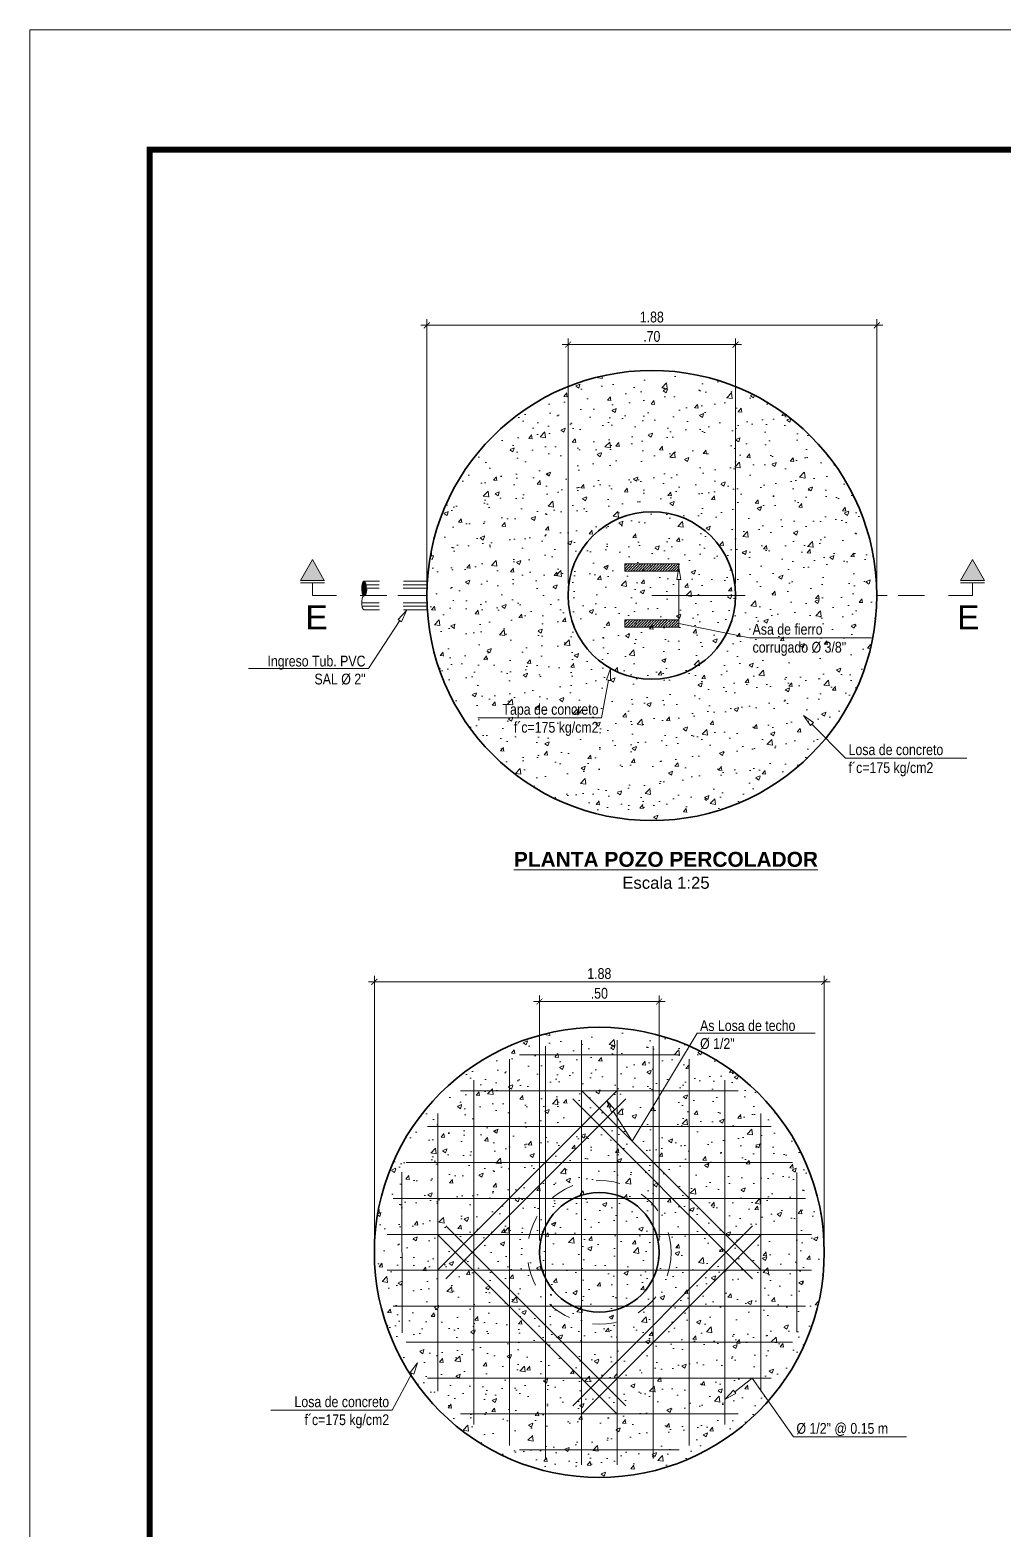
# Model space of a CAD drawing. Header units: metres. Extents: x 0 to 1935, y 0 to 1529.
# Drawn here: x 1913.77 to 1917.84, y 1467.32 to 1473.58 of the extents above; entities that cross this region are included whole.
import ezdxf
from ezdxf import colors
from ezdxf.entities.mleader import LeaderData, LeaderLine
from ezdxf.enums import TextEntityAlignment as Align
from ezdxf.math import Vec2, Vec3

# ---------------------------------------------------------------- set-up
doc = ezdxf.new("R2010")
doc.units = ezdxf.units.M
doc.header["$LTSCALE"] = 0.005
doc.linetypes.add('ACAD_ISO02W100', pattern=[15, 12, -3])
doc.linetypes.add('ACAD_ISO04W100', pattern=[30.5, 24, -3, 0.5, -3])
for name, color, linetype, lineweight in [('-Acero', 152, 'Continuous', 9), ('-Achurado', 251, 'Continuous', 5), ('-Acotado', 251, 'Continuous', 5), ('-Corte', 7, 'Continuous', 35), ('-Cuadro', 7, 'Continuous', 20), ('-Eje', 1, 'ACAD_ISO04W100', 9), ('-Proyeccion', 85, 'ACAD_ISO02W100', 9), ('-Textos', 7, 'Continuous', 20), ('-Vista', 148, 'Continuous', 9)]:
    doc.layers.add(name, color=color, linetype=linetype, lineweight=lineweight)
doc.styles.add('-Arial', font='arial.ttf')
doc.styles.add('-Arial Narrow', font='ARIALN.TTF')
doc.dimstyles.new('Esc 1_25', dxfattribs={"dimscale": 0.025, "dimtxt": 1.8, "dimasz": 1, "dimexe": 1, "dimexo": 2, "dimgap": 0.45, "dimtad": 2, "dimtih": 1, "dimtoh": 1, "dimzin": 4, "dimdsep": 46, "dimtxsty": '-Arial Narrow', "dimblk": 'ARCHTICK', "dimcen": 1, "dimdle": 1, "dimclrd": 256, "dimclre": 256, "dimclrt": 7, "dimadec": 0, "dimazin": 0, "dimtfac": 1, "dimtix": 1, "dimtmove": 1, "dimatfit": 2, "dimldrblk": 'ARCHTICK', "dimfxl": 1, "dimtolj": 2, "dimlwd": 5, "dimlwe": 0, "dimarcsym": 0})
pattern_1 = [(45, (350.424524, -20.8741945), (0.004209495057, 0.015434815208), [0.01984375, -0.00396875, 0, -0.00396875])]

# ---------------------------------------------------------------- blocks, each defined once
blk = doc.blocks.new('Hoja A2 1 en 1000')
at = {"layer": '-Cuadro', "color": 0}
blk.add_lwpolyline([(594, 0), (594, 420.04), (0, 420.04), (0, 0)], close=True, dxfattribs=at)
at = {"layer": '-Cuadro', "color": 0, "const_width": 1}
blk.add_lwpolyline([(20, 20), (574, 20), (574, 400.04), (20, 400.04)], close=True, dxfattribs=at)
blk = doc.blocks.new('Corte Vertical 1_1000')
at = {"layer": '-Eje'}
blk.add_hatch(color=256, dxfattribs=at).paths.add_polyline_path([(13.34, -3.56), (9.86, -1.57), (9.86, -5.55)])
for p, q in [((9.44, -1.57), (9.44, -5.55)), ((9.44, -3.56), (7.34, -3.56))]:
    blk.add_line(p, q, dxfattribs=at)
blk.add_lwpolyline([(13.34, -3.56), (9.86, -5.55), (9.86, -1.57)], close=True, dxfattribs=at)
for points in [[(7.34, -3.56), (7.34, -16.05)], [(7.34, -14.25), (7.34, -16)], [(7.34, -17.81), (7.34, -19.56)]]:
    blk.add_lwpolyline(points, dxfattribs=at)
at = {"layer": '-Eje', "style": '-Arial'}
blk.add_attdef('A', text='', height=4, dxfattribs=at).set_placement((3.71, -4.24), align=Align.MIDDLE)
blk = doc.blocks.new('_ClosedBlank')
at = {"color": 0, "linetype": 'ByBlock', "lineweight": -2}
for p, q in [((-1, 0.17), (0, 0)), ((-1, 0.17), (-1, -0.17)), ((0, 0), (-1, -0.17))]:
    blk.add_line(p, q, dxfattribs=at)
blk = doc.blocks.new('_ArchTick')
at = {"color": 0, "linetype": 'ByBlock', "const_width": 0.15}
blk.add_lwpolyline([(-0.5, -0.5), (0.5, 0.5)], dxfattribs=at)
blk = doc.blocks.new('*D560')
at = {"layer": '-Acotado', "lineweight": 5, "transparency": 16777216}
blk.add_line((1915.9968, 1472.2688), (1916.7468, 1472.2688), dxfattribs=at)
at = {"layer": '-Acotado', "lineweight": 0, "transparency": 16777216}
for p, q in [((1916.0218, 1471.2711), (1916.0218, 1472.2938)), ((1916.7218, 1471.2711), (1916.7218, 1472.2938))]:
    blk.add_line(p, q, dxfattribs=at)
at = {"layer": 'Defpoints', "color": 0, "transparency": 16777216}
for p in [(1916.7218, 1472.2688), (1916.0218, 1471.2211), (1916.7218, 1471.2211)]:
    blk.add_point(p, dxfattribs=at)
at = {"layer": '-Acotado', "lineweight": 5, "transparency": 16777216, "xscale": 0.025, "yscale": 0.025, "zscale": 0.025, "rotation": 180}
blk.add_blockref('_ArchTick', (1916.0218, 1472.2688), dxfattribs=at)
at = {"layer": '-Acotado', "lineweight": 5, "transparency": 16777216, "xscale": 0.025, "yscale": 0.025, "zscale": 0.025}
blk.add_blockref('_ArchTick', (1916.7218, 1472.2688), dxfattribs=at)
at = {"layer": '-Acotado', "color": 7, "transparency": 16777216, "insert": (1916.3718, 1472.303), "char_height": 0.045, "attachment_point": 5, "style": '-Arial Narrow'}
blk.add_mtext('\\A2;.70', dxfattribs=at)
blk = doc.blocks.new('*D535')
at = {"layer": '-Acotado', "lineweight": 5, "transparency": 16777216}
blk.add_line((1915.8775, 1469.5255), (1916.4275, 1469.5255), dxfattribs=at)
at = {"layer": '-Acotado', "lineweight": 0, "transparency": 16777216}
for p, q in [((1915.9025, 1468.5278), (1915.9025, 1469.5505)), ((1916.4025, 1468.5278), (1916.4025, 1469.5505))]:
    blk.add_line(p, q, dxfattribs=at)
at = {"layer": 'Defpoints', "color": 0, "transparency": 16777216}
for p in [(1916.4025, 1469.5255), (1915.9025, 1468.4778), (1916.4025, 1468.4778)]:
    blk.add_point(p, dxfattribs=at)
at = {"layer": '-Acotado', "lineweight": 5, "transparency": 16777216, "xscale": 0.025, "yscale": 0.025, "zscale": 0.025, "rotation": 180}
blk.add_blockref('_ArchTick', (1915.9025, 1469.5255), dxfattribs=at)
at = {"layer": '-Acotado', "lineweight": 5, "transparency": 16777216, "xscale": 0.025, "yscale": 0.025, "zscale": 0.025}
blk.add_blockref('_ArchTick', (1916.4025, 1469.5255), dxfattribs=at)
at = {"layer": '-Acotado', "color": 7, "transparency": 16777216, "insert": (1916.1525, 1469.5597), "char_height": 0.045, "attachment_point": 5, "style": '-Arial Narrow'}
blk.add_mtext('\\A2;.50', dxfattribs=at)
blk = doc.blocks.new('*D546')
at = {"layer": '-Acotado', "lineweight": 5, "transparency": 16777216}
blk.add_line((1915.4068, 1472.3496), (1917.3368, 1472.3496), dxfattribs=at)
at = {"layer": '-Acotado', "lineweight": 0, "transparency": 16777216}
for p, q in [((1915.4318, 1471.2711), (1915.4318, 1472.3746)), ((1917.3118, 1471.2711), (1917.3118, 1472.3746))]:
    blk.add_line(p, q, dxfattribs=at)
at = {"layer": 'Defpoints', "color": 0, "transparency": 16777216}
for p in [(1917.3118, 1472.3496), (1915.4318, 1471.2211), (1917.3118, 1471.2211)]:
    blk.add_point(p, dxfattribs=at)
at = {"layer": '-Acotado', "lineweight": 5, "transparency": 16777216, "xscale": 0.025, "yscale": 0.025, "zscale": 0.025, "rotation": 180}
blk.add_blockref('_ArchTick', (1915.4318, 1472.3496), dxfattribs=at)
at = {"layer": '-Acotado', "lineweight": 5, "transparency": 16777216, "xscale": 0.025, "yscale": 0.025, "zscale": 0.025}
blk.add_blockref('_ArchTick', (1917.3118, 1472.3496), dxfattribs=at)
at = {"layer": '-Acotado', "color": 7, "transparency": 16777216, "insert": (1916.3718, 1472.3839), "char_height": 0.045, "attachment_point": 5, "style": '-Arial Narrow'}
blk.add_mtext('\\A2;1.88', dxfattribs=at)
blk = doc.blocks.new('*D552')
at = {"layer": '-Acotado', "lineweight": 0, "transparency": 16777216}
for p, q in [((1915.2125, 1468.5278), (1915.2125, 1469.6326)), ((1917.0925, 1468.5278), (1917.0925, 1469.6326))]:
    blk.add_line(p, q, dxfattribs=at)
at = {"layer": '-Acotado', "lineweight": 5, "transparency": 16777216}
blk.add_line((1915.1875, 1469.6076), (1917.1175, 1469.6076), dxfattribs=at)
at = {"layer": 'Defpoints', "color": 0, "transparency": 16777216}
for p in [(1917.0925, 1469.6076), (1915.2125, 1468.4778), (1917.0925, 1468.4778)]:
    blk.add_point(p, dxfattribs=at)
at = {"layer": '-Acotado', "lineweight": 5, "transparency": 16777216, "xscale": 0.025, "yscale": 0.025, "zscale": 0.025, "rotation": 180}
blk.add_blockref('_ArchTick', (1915.2125, 1469.6076), dxfattribs=at)
at = {"layer": '-Acotado', "lineweight": 5, "transparency": 16777216, "xscale": 0.025, "yscale": 0.025, "zscale": 0.025}
blk.add_blockref('_ArchTick', (1917.0925, 1469.6076), dxfattribs=at)
at = {"layer": '-Acotado', "color": 7, "transparency": 16777216, "insert": (1916.1525, 1469.6418), "char_height": 0.045, "attachment_point": 5, "style": '-Arial Narrow'}
blk.add_mtext('\\A2;1.88', dxfattribs=at)

msp = doc.modelspace()

# ---------------------------------------------------------------- hatches: boundary and pattern name
at = {"layer": '-Achurado'}
h = msp.add_hatch(dxfattribs=at)
h.set_pattern_fill('AR-CONC', color=256, scale=0.001)
h.set_pattern_definition([(50, (354.289, -25.55644), (0.182184669, -0.015939086), [0.01905, -0.20955]), (355, (354.289, -25.55644), (-0.035243421, 0.191056845), [0.01524, -0.167640584]), (100.451445, (354.30418, -25.55777), (0.146941247, 0.175117752), [0.016190009, -0.178090245]), (46.1842, (354.289, -25.50564), (0.27107904, -0.042042328), [0.028575, -0.314325]), (96.635558, (354.3116, -25.50914), (0.237404134, 0.247426125), [0.024285023, -0.267135608]), (351.184151, (354.289, -25.50564), (0.237404134, 0.247426125), [0.022859967, -0.251459732]), (21, (354.3144, -25.51834), (0.151614391, -0.102265198), [0.01905, -0.20955]), (326, (354.3144, -25.51834), (0.061802028, 0.184187966), [0.01524, -0.16764]), (71.451445, (354.32703, -25.52686), (0.213416419, 0.081922769), [0.016190009, -0.178089938]), (37.5, (354.289, -25.55644), (0.0030886033, 0.0845550389), [0, -0.165608, 0, -0.17018, 0, -0.168275]), (7.5, (354.289, -25.55644), (0.0668196625, 0.100180575), [0, -0.097028, 0, -0.161798, 0, -0.064135]), (327.5, (354.232357, -25.55644), (0.1355905952, -0.005728744), [0, -0.0635, 0, -0.19812, 0, -0.26289]), (317.5, (354.20696, -25.55644), (0.1481291814, 0.025426491), [0, -0.08255, 0, -0.131572, 0, -0.18669])])
edge = h.paths.add_edge_path()
edge.add_arc((1916.3718, 1471.22113), 0.94, 0, 360)
h = msp.add_hatch(dxfattribs=at)
h.set_pattern_fill('AR-CONC', color=256, scale=0.001)
h.set_pattern_definition([(50, (354.06974, -28.29975), (0.182184669, -0.015939086), [0.01905, -0.20955]), (355, (354.06974, -28.29975), (-0.035243421, 0.191056845), [0.01524, -0.167640584]), (100.451445, (354.08492, -28.30108), (0.146941247, 0.175117752), [0.016190009, -0.178090245]), (46.1842, (354.06974, -28.24895), (0.27107904, -0.042042328), [0.028575, -0.314325]), (96.635558, (354.09233, -28.25245), (0.237404134, 0.247426125), [0.024285023, -0.267135608]), (351.184151, (354.06974, -28.24895), (0.237404134, 0.247426125), [0.022859967, -0.251459732]), (21, (354.09514, -28.26165), (0.151614391, -0.102265198), [0.01905, -0.20955]), (326, (354.09514, -28.26165), (0.061802028, 0.184187966), [0.01524, -0.16764]), (71.451445, (354.10777, -28.27017), (0.213416419, 0.081922769), [0.016190009, -0.178089938]), (37.5, (354.06974, -28.29975), (0.0030886033, 0.0845550389), [0, -0.165608, 0, -0.17018, 0, -0.168275]), (7.5, (354.06974, -28.29975), (0.0668196625, 0.100180575), [0, -0.097028, 0, -0.161798, 0, -0.064135]), (327.5, (354.013095, -28.29975), (0.1355905952, -0.005728744), [0, -0.0635, 0, -0.19812, 0, -0.26289]), (317.5, (353.9877, -28.29975), (0.1481291814, 0.025426491), [0, -0.08255, 0, -0.131572, 0, -0.18669])])
edge = h.paths.add_edge_path()
edge.add_arc((1916.15254, 1468.47782), 0.94, 0, 360)
at = {"layer": '-Acotado'}
h = msp.add_hatch(dxfattribs=at)
h.set_pattern_fill('ANSI36', color=256, scale=0.0025)
h.set_pattern_definition(pattern_1)
h.paths.add_polyline_path([(1916.2593, 1471.3528), (1916.4843, 1471.3528), (1916.4843, 1471.3228), (1916.2593, 1471.3228)])
h = msp.add_hatch(dxfattribs=at)
h.set_pattern_fill('ANSI36', color=256, scale=0.0025)
h.set_pattern_definition(pattern_1)
h.paths.add_polyline_path([(1916.2593, 1471.11927), (1916.4843, 1471.11927), (1916.4843, 1471.08927), (1916.2593, 1471.08927)])
at = {"layer": '-Proyeccion', "ltscale": 0.005}
h = msp.add_hatch(color=256, dxfattribs=at)
h.dxf.hatch_style = 1
edge = h.paths.add_edge_path()
edge.add_ellipse((1915.17044, 1471.25091), major_axis=(0, 0.03048), ratio=0.3520651, start_angle=180, end_angle=360)
edge.add_ellipse((1915.17044, 1471.25091), major_axis=(0, 0.03048), ratio=0.3520651, start_angle=0, end_angle=180)

# ---------------------------------------------------------------- linework, layer by layer
at = {"layer": '-Acero', "ltscale": 3}
for p, q in [((1915.92754, 1469.33891), (1915.92754, 1467.61673)), ((1916.07754, 1469.36465), (1916.07754, 1467.59098)), ((1916.22754, 1469.36465), (1916.22754, 1467.59098)), ((1916.37754, 1469.33891), (1916.37754, 1467.61673)), ((1915.77754, 1469.28496), (1915.77754, 1467.67068)), ((1916.48642, 1469.30282), (1915.81866, 1469.30282)), ((1916.52754, 1469.28496), (1916.52754, 1467.67068)), ((1915.62754, 1469.19648), (1915.62754, 1467.75916)), ((1916.67754, 1469.19648), (1916.67754, 1467.75916)), ((1915.47646, 1468.40277), (1916.22759, 1469.15391)), ((1916.73261, 1469.15282), (1915.57248, 1469.15282)), ((1916.82863, 1468.40277), (1916.0775, 1469.15391)), ((1915.51181, 1468.36742), (1916.26294, 1469.11855)), ((1916.79327, 1468.36742), (1916.04214, 1469.11855)), ((1915.47754, 1469.05788), (1915.47754, 1467.89775)), ((1916.82754, 1469.05788), (1916.82754, 1467.89775)), ((1916.87121, 1469.00282), (1915.43388, 1469.00282)), ((1916.95968, 1468.85282), (1915.3454, 1468.85282)), ((1915.32779, 1468.8123), (1915.32862, 1468.1413)), ((1916.97754, 1468.8117), (1916.97754, 1468.14394)), ((1917.01363, 1468.70282), (1915.29145, 1468.70282)), ((1916.26294, 1467.83709), (1915.51181, 1468.58822)), ((1916.04214, 1467.83709), (1916.79327, 1468.58822)), ((1917.03938, 1468.55282), (1915.26571, 1468.55282)), ((1916.22759, 1467.80173), (1915.47646, 1468.55286)), ((1916.0775, 1467.80173), (1916.82863, 1468.55286)), ((1917.03938, 1468.40282), (1915.26571, 1468.40282)), ((1917.01363, 1468.25282), (1915.29145, 1468.25282)), ((1916.95968, 1468.10282), (1915.3454, 1468.10282)), ((1916.87121, 1467.95282), (1915.43388, 1467.95282)), ((1916.73261, 1467.80282), (1915.57248, 1467.80282)), ((1916.48642, 1467.65282), (1915.81866, 1467.65282))]:
    msp.add_line(p, q, dxfattribs=at)
at = {"layer": '-Corte'}
for centre, radius in [((1916.3718, 1471.22113), 0.94), ((1916.3718, 1471.22113), 0.35), ((1916.15254, 1468.47782), 0.94), ((1916.15254, 1468.47782), 0.25)]:
    msp.add_circle(centre, radius, dxfattribs=at)
at = {"layer": '-Proyeccion', "ltscale": 0.005}
for p, q in [((1915.4342, 1471.28139), (1915.17044, 1471.28139)), ((1915.43314, 1471.26613), (1915.17974, 1471.26613)), ((1915.4318, 1471.22113), (1915.17272, 1471.22113)), ((1915.4324, 1471.25113), (1915.18117, 1471.25113)), ((1915.4324, 1471.19113), (1915.15971, 1471.19113)), ((1915.43314, 1471.17613), (1915.16107, 1471.17613)), ((1915.4342, 1471.16087), (1915.17044, 1471.16087))]:
    msp.add_line(p, q, dxfattribs=at)
msp.add_circle((1916.15254, 1468.47782), 0.3, dxfattribs=at)
at = {"layer": '-Proyeccion', "ltscale": 0.005, "extrusion": (0, 0, -1)}
msp.add_ellipse((1915.17044, 1471.25091), major_axis=(0, 0.03048), ratio=0.3520651, dxfattribs=at)
at = {"layer": '-Proyeccion', "ltscale": 0.005}
msp.add_ellipse((1915.17044, 1471.19065), major_axis=(0, -0.02978), ratio=0.3602945, start_param=3.1415927, end_param=6.2831853, dxfattribs=at)
at = {"layer": '-Vista'}
for points in [[(1916.2593, 1471.3528), (1916.4843, 1471.3528), (1916.4843, 1471.3228), (1916.2593, 1471.3228)], [(1916.2593, 1471.11927), (1916.4843, 1471.11927), (1916.4843, 1471.08927), (1916.2593, 1471.08927)]]:
    msp.add_lwpolyline(points, close=True, dxfattribs=at)
msp.add_lwpolyline([(1916.3718, 1471.22113), (1916.7618, 1471.22113)], dxfattribs=at)
msp.add_circle((1916.3718, 1471.22113), 0.94, dxfattribs=at)

# ---------------------------------------------------------------- block references
at = {"layer": '-Eje'}
ref = msp.add_blockref('Corte Vertical 1_1000', (1914.86479, 1471.03763), dxfattribs=dict(at, xscale=0.025, yscale=0.025, zscale=0.025, rotation=90.00000000000001))
ref.add_attrib('A', 'E', dxfattribs={"height": 0.1, "style": '-Arial'}).set_placement((1914.97073, 1471.13046), align=Align.MIDDLE)
ref = msp.add_blockref('Corte Vertical 1_1000', (1917.8008, 1471.03763), dxfattribs=dict(at, xscale=-0.025, yscale=0.025, zscale=0.025, rotation=270))
ref.add_attrib('A', 'E', dxfattribs={"height": 0.1, "style": '-Arial'}).set_placement((1917.69487, 1471.13046), align=Align.MIDDLE)
at = {"xscale": 0.025, "yscale": 0.025, "zscale": 0.025}
msp.add_blockref('Hoja A2 1 en 1000', (1913.77345, 1463.08193), dxfattribs=at)

# ---------------------------------------------------------------- texts
at = {"layer": '-Textos', "insert": (1916.43091, 1470.073), "char_height": 0.09375, "attachment_point": 5, "style": '-Arial Narrow'}
msp.add_mtext('{\\fArial|b1|i0|c0|p34;\\H0.66667x;\\LPLANTA POZO PERCOLADOR\\P\\fArial|b0|i0|c0|p34;\\H0.8x;\\lEscala 1:25}', dxfattribs=at)

# ---------------------------------------------------------------- dimensions: what is measured, and where the dimension line sits
at = {"layer": '-Acotado'}
for base, p1, p2, picture, middle in [((1917.3118, 1472.34964), (1915.4318, 1471.22113), (1917.3118, 1471.22113), '*D546', (1916.3718, 1472.38387)), ((1916.7218, 1472.26881), (1916.0218, 1471.22113), (1916.7218, 1471.22113), '*D560', (1916.3718, 1472.30303)), ((1917.09254, 1469.60757), (1915.21254, 1468.47782), (1917.09254, 1468.47782), '*D552', (1916.15254, 1469.64179)), ((1916.40254, 1469.5255), (1915.90254, 1468.47782), (1916.40254, 1468.47782), '*D535', (1916.15254, 1469.55972))]:
    dim = msp.add_linear_dim(base=base, p1=p1, p2=p2, dimstyle='Esc 1_25', override={"dimtmove": 0}, dxfattribs=at)
    dim.commit()
    dim.dimension.update_dxf_attribs({"geometry": picture, "text_midpoint": middle})

# ---------------------------------------------------------------- leaders
ml = msp.add_multileader_mtext('Standard', dxfattribs=at)
ml.set_content('Asa de fierro \\Pcorrugado %%C 3/8"', color=7, style='-Arial Narrow')
ml.set_leader_properties(color=7, linetype='ByLayer', lineweight=0)
ml.set_arrow_properties(name='CLOSEDBLANK')
ml.build(insert=Vec2(0, 0))
ml.multileader.update_dxf_attribs({"has_dogleg": 0, "text_left_attachment_type": 6, "text_right_attachment_type": 6, "dogleg_length": 0, "arrow_head_size": 0.05, "scale": 0.025})
ctx = ml.context
ctx.base_point, ctx.scale, ctx.char_height, ctx.arrow_head_size, ctx.landing_gap_size, ctx.plane_origin = Vec3(1916.78044, 1471.04432), 0.025, 0.045, 0.05, 0.0125, Vec3(1916.84082, 1471.69069)
ctx.left_attachment, ctx.right_attachment = 6, 6
notes = []
notes.append((ctx, [(0, (1, 1, 0), (1916.78044, 1471.04432), (1, 0), 0, [(1, [(1916.4843, 1471.3378), (1916.4843, 1471.10427)], 0, [])])]))
ctx.mtext.insert, ctx.mtext.flow_direction = Vec3(1916.79294, 1471.10255), 5
ml = msp.add_multileader_mtext('Standard', dxfattribs=at)
ml.set_content('Ingreso Tub. PVC\\PSAL %%C 2"', color=7, style='-Arial Narrow')
ml.set_leader_properties(color=7, linetype='ByLayer', lineweight=0)
ml.set_arrow_properties(name='CLOSEDBLANK')
ml.build(insert=Vec2(0, 0))
ml.multileader.update_dxf_attribs({"has_dogleg": 0, "text_left_attachment_type": 6, "text_right_attachment_type": 6, "dogleg_length": 0, "arrow_head_size": 0.05, "scale": 0.025})
ctx = ml.context
ctx.base_point, ctx.scale, ctx.char_height, ctx.arrow_head_size, ctx.landing_gap_size, ctx.plane_origin = Vec3(1914.76024, 1470.91575), 0.025, 0.045, 0.05, 0.0125, Vec3(1915.39436, 1471.15822)
ctx.left_attachment, ctx.right_attachment, ctx.text_align_type = 6, 6, 2
notes.append((ctx, [(0, (1, 1, 0), (1915.18797, 1470.91575), (-1, 0), 0, [(0, [(1915.34675, 1471.15822)], 0, [])])]))
ctx.mtext.insert, ctx.mtext.alignment, ctx.mtext.flow_direction = Vec3(1915.17547, 1470.96975), 3, 5
ml = msp.add_multileader_mtext('Standard', dxfattribs=at)
ml.set_content('Tapa de concreto\\Pf´c=175 kg/cm2', color=7, style='-Arial Narrow')
ml.set_leader_properties(color=7, linetype='ByLayer', lineweight=0)
ml.set_arrow_properties(name='CLOSEDBLANK')
ml.build(insert=Vec2(0, 0))
ml.multileader.update_dxf_attribs({"has_dogleg": 0, "text_left_attachment_type": 6, "text_right_attachment_type": 6, "dogleg_length": 0, "arrow_head_size": 0.05, "scale": 0.025})
ctx = ml.context
ctx.base_point, ctx.scale, ctx.char_height, ctx.arrow_head_size, ctx.landing_gap_size, ctx.plane_origin = Vec3(1915.73863, 1470.70995), 0.025, 0.045, 0.05, 0.0125, Vec3(1916.19978, 1470.91632)
ctx.left_attachment, ctx.right_attachment, ctx.text_align_type = 6, 6, 2
notes.append((ctx, [(0, (1, 1, 0), (1916.16161, 1470.70995), (-1, 0), 0, [(0, [(1916.19978, 1470.91632)], 0, [])])]))
ctx.mtext.insert, ctx.mtext.alignment, ctx.mtext.flow_direction = Vec3(1916.14911, 1470.76818), 3, 5
ml = msp.add_multileader_mtext('Standard', dxfattribs=at)
ml.set_content('Losa de concreto\\Pf´c=175 kg/cm2', color=7, style='-Arial Narrow')
ml.set_leader_properties(color=7, linetype='ByLayer', lineweight=0)
ml.set_arrow_properties(name='CLOSEDBLANK')
ml.build(insert=Vec2(0, 0))
ml.multileader.update_dxf_attribs({"has_dogleg": 0, "text_left_attachment_type": 6, "text_right_attachment_type": 6, "dogleg_length": 0, "arrow_head_size": 0.05, "scale": 0.025})
ctx = ml.context
ctx.base_point, ctx.scale, ctx.char_height, ctx.arrow_head_size, ctx.landing_gap_size, ctx.plane_origin = Vec3(1917.18172, 1470.54143), 0.025, 0.045, 0.05, 0.0125, Vec3(1917.73191, 1470.71988)
ctx.left_attachment, ctx.right_attachment = 6, 6
notes.append((ctx, [(1, (1, 1, 0), (1917.18172, 1470.54143), (1, 0), 0, [(0, [(1917.00594, 1470.71988)], 0, [])])]))
ctx.mtext.insert, ctx.mtext.flow_direction = Vec3(1917.19422, 1470.59966), 5
ml = msp.add_multileader_mtext('Standard', dxfattribs=at)
ml.set_content('As Losa de techo\\P%%C 1/2"', color=7, style='-Arial Narrow')
ml.set_leader_properties(color=7, linetype='ByLayer', lineweight=0)
ml.set_arrow_properties(name='CLOSEDBLANK')
ml.build(insert=Vec2(0, 0))
ml.multileader.update_dxf_attribs({"has_dogleg": 0, "text_left_attachment_type": 6, "text_right_attachment_type": 6, "dogleg_length": 0, "arrow_head_size": 0.05, "scale": 0.025})
ctx = ml.context
ctx.base_point, ctx.scale, ctx.char_height, ctx.arrow_head_size, ctx.landing_gap_size, ctx.plane_origin = Vec3(1916.56112, 1469.39328), 0.025, 0.045, 0.05, 0.0125, Vec3(1916.25612, 1468.69761)
ctx.left_attachment, ctx.right_attachment = 6, 6
notes.append((ctx, [(0, (1, 1, 0), (1916.56112, 1469.39328), (1, 0), 0, [(1, [(1916.18419, 1469.11051), (1916.28917, 1468.94223)], 0, [])])]))
ctx.mtext.insert, ctx.mtext.flow_direction = Vec3(1916.57362, 1469.44728), 5
ml = msp.add_multileader_mtext('Standard', dxfattribs=at)
ml.set_content('Losa de concreto\\Pf´c=175 kg/cm2', color=7, style='-Arial Narrow')
ml.set_leader_properties(color=7, linetype='ByLayer', lineweight=0)
ml.set_arrow_properties(name='CLOSEDBLANK')
ml.build(insert=Vec2(0, 0))
ml.multileader.update_dxf_attribs({"has_dogleg": 0, "text_left_attachment_type": 6, "text_right_attachment_type": 6, "dogleg_length": 0, "arrow_head_size": 0.05, "scale": 0.025})
ctx = ml.context
ctx.base_point, ctx.scale, ctx.char_height, ctx.arrow_head_size, ctx.landing_gap_size, ctx.plane_origin = Vec3(1914.87187, 1467.81808), 0.025, 0.045, 0.05, 0.0125, Vec3(1914.52005, 1468.26733)
ctx.left_attachment, ctx.right_attachment, ctx.text_align_type = 6, 6, 2
notes.append((ctx, [(1, (1, 1, 0), (1915.28674, 1467.81808), (-1, 0), 0, [(0, [(1915.3931, 1468.01648)], 0, [])])]))
ctx.mtext.insert, ctx.mtext.alignment, ctx.mtext.flow_direction = Vec3(1915.27424, 1467.87631), 3, 5
ml = msp.add_multileader_mtext('Standard', dxfattribs=at)
ml.set_content('%%C 1/2" @ 0.15 m', color=7, style='-Arial Narrow')
ml.set_leader_properties(color=7, linetype='ByLayer', lineweight=0)
ml.set_arrow_properties(name='CLOSEDBLANK')
ml.build(insert=Vec2(0, 0))
ml.multileader.update_dxf_attribs({"has_dogleg": 0, "text_left_attachment_type": 6, "text_right_attachment_type": 6, "dogleg_length": 0, "arrow_head_size": 0.05, "scale": 0.025})
ctx = ml.context
ctx.base_point, ctx.scale, ctx.char_height, ctx.arrow_head_size, ctx.landing_gap_size, ctx.plane_origin = Vec3(1916.96362, 1467.70685), 0.025, 0.045, 0.05, 0.0125, Vec3(1916.74823, 1467.90977)
ctx.left_attachment, ctx.right_attachment = 6, 6
notes.append((ctx, [(0, (1, 1, 0), (1916.96362, 1467.70685), (1, 0), 0, [(1, [(1916.6789, 1467.86501), (1916.79186, 1467.95282)], 0, [])])]))
ctx.mtext.insert, ctx.mtext.flow_direction = Vec3(1916.97612, 1467.76508), 5
for ctx, leaders in notes:
    for number, flags, end, landing, length, lines in leaders:
        leader = LeaderData()
        leader.index, (leader.has_last_leader_line, leader.has_dogleg_vector, leader.attachment_direction) = number, flags
        leader.last_leader_point, leader.dogleg_vector, leader.dogleg_length = Vec3(end), Vec3(landing), length
        for number, points, colour, breaks in lines:
            line = LeaderLine()
            line.index, line.vertices, line.color, line.breaks = number, Vec3.list(points), colors.encode_raw_color(colour), breaks
            leader.lines.append(line)
        ctx.leaders.append(leader)

doc.saveas('drawing.dxf')
